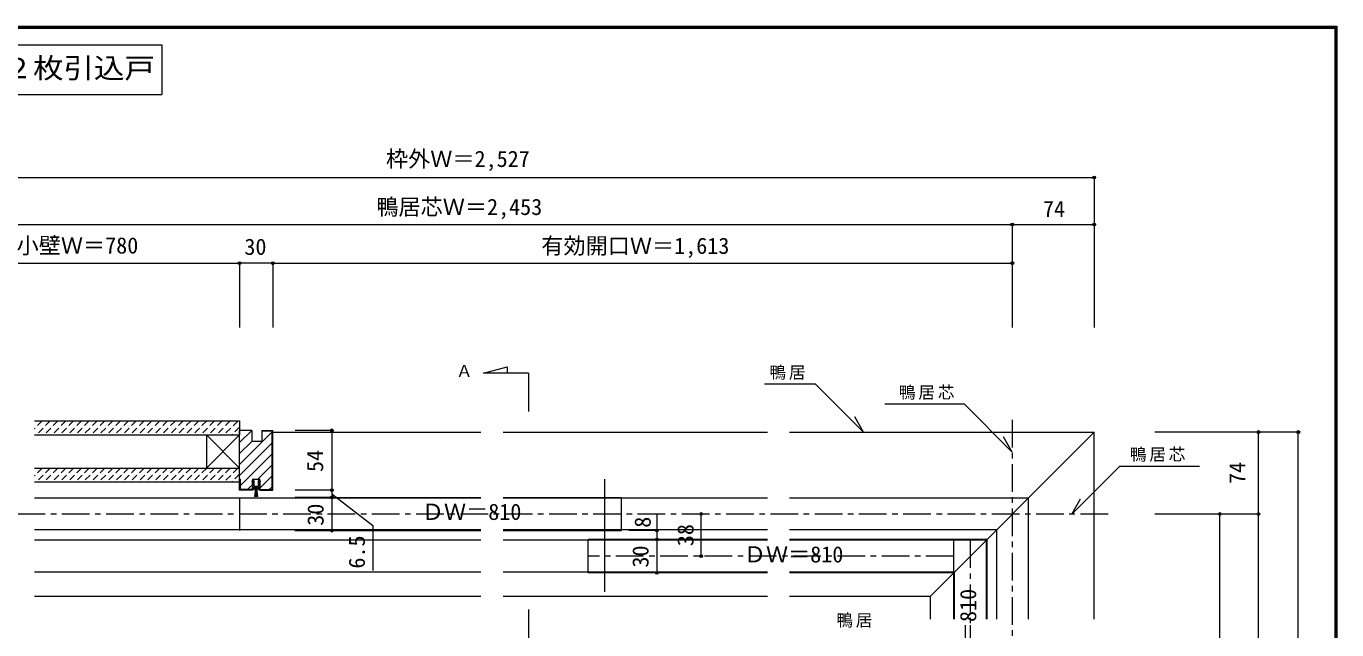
# Model space of a CAD drawing. Units: millimetres, scale not verified. Extents: x -957 to 993, y -689 to 708.
# Drawn here: x -191 to 993, y 163 to 708 of the extents above; entities that cross this region are included whole.
import ezdxf
from ezdxf.enums import TextEntityAlignment as Align

# ---------------------------------------------------------------- set-up
doc = ezdxf.new("R2010")
doc.units = ezdxf.units.MM
doc.header["$LTSCALE"] = 5
doc.header["$PDMODE"] = 32
doc.header["$PDSIZE"] = 2.5
doc.linetypes.add('CHAIN1', pattern=[8, 5, -1, 1, -1])
doc.linetypes.add('DASHED1', pattern=[1.8, 1.2, -0.6])
for name, color, linetype, lineweight in [('0-6_扉', 7, 'Continuous', 9), ('0-A_文字', 7, 'Continuous', 9), ('0-B_寸法', 7, 'Continuous', 9), ('F-1_枠', 6, 'Continuous', 9)]:
    doc.layers.add(name, color=color, linetype=linetype, lineweight=lineweight)
doc.styles.add('ＭＳ ゴシック', font='')
doc.styles.get('ＭＳ ゴシック').set_extended_font_data('MS Gothic')

# ---------------------------------------------------------------- blocks, each defined once
blk = doc.blocks.new('4')
at = {"layer": '0-A_文字'}
for p, q in [((-16.5, 3.83), (-16.5, 12.33)), ((-11, 5.33), (-11, 8.83)), ((-11, 8.83), (11, 8.83)), ((-7.5, 43.83), (7.5, 43.83)), ((-7.5, 43.83), (-2.5, 8.83)), ((-3.75, 43.83), (-1.25, 8.83)), ((0, 43.83), (0, 8.83)), ((3.75, 43.83), (1.25, 8.83)), ((2.5, 8.83), (7.5, 43.83)), ((16.5, 12.33), (16.5, 3.83))]:
    blk.add_line(p, q, dxfattribs=at)
for points in [[(-15, 13.83), (-11.5, 13.83), (-9, 8.83), (-11.5, 8.83), (-11.5, 3.83), (-2.5, 3.83)], [(-11, 5.33), (11, 5.33), (11, 8.83)], [(2.5, 3.83), (11.5, 3.83), (11.5, 8.83), (9, 8.83), (11.5, 13.83), (15, 13.83)], [(-15.44, -33.59), (-18, -24.67), (-16.5, -24.67), (-16.5, -1.17)], [(0, -2.17), (-10.5, -2.17), (-10.5, -24.67), (-12.54, -33.51)], [(12.54, -33.51), (10.5, -24.67), (10.5, -2.17), (0, -2.17)], [(16.5, -1.17), (16.5, -24.67), (18, -24.67), (15.44, -33.59)]]:
    blk.add_lwpolyline(points, dxfattribs=at)
for centre, radius, start, end in [((-15, 12.33), 1.5, 90, 180), ((-17.83, 1.33), 2.83, 0, 61.92751), ((-17.83, 1.33), 2.83, 298.07249, 0), ((0, 2.49), 2.83, 90, 151.92751), ((0, 2.49), 2.83, 28.07249, 90), ((15, 12.33), 1.5, 0, 90), ((17.83, 1.33), 2.83, 118.07249, 180), ((17.83, 1.33), 2.83, 180, 241.92751), ((-14, -33.17), 1.5, 196.01316, 347.0113), ((14, -33.17), 1.5, 192.9887, 343.98684)]:
    blk.add_arc(centre, radius, start, end, dxfattribs=at)

msp = doc.modelspace()

# ---------------------------------------------------------------- linework, layer by layer
at = {"layer": '0-6_扉'}
msp.add_line((646.683, 244.31), (646.683, 214.31), dxfattribs=at)
at = {"layer": '0-B_寸法'}
for p, q in [((-936.448, 645.897), (-68.448, 645.897)), ((222.052, 394.446), (243.388, 400.163)), ((262.79, 394.446), (222.052, 394.446)), ((243.388, 400.163), (243.388, 394.446)), ((262.79, 394.446), (262.79, 359.824)), ((521.907, 384.584), (475.735, 384.584)), ((656.409, 366.545), (584.414, 366.545)), ((-183.613, 351.31), (1.683, 351.31)), ((1.683, 351.31), (1.683, 338.81)), ((-183.613, 338.81), (1.683, 338.81)), ((-28.317, 338.81), (-28.317, 308.81)), ((-28.317, 338.81), (1.683, 308.81)), ((1.683, 338.81), (-28.317, 308.81)), ((1.683, 288.81), (1.683, 342.81)), ((12.683, 342.81), (1.683, 342.81)), ((12.683, 342.73), (1.683, 331.73)), ((31.183, 341.431), (1.683, 311.931)), ((12.683, 332.831), (1.683, 321.831)), ((31.183, 331.532), (1.683, 302.032)), ((12.683, 342.81), (12.683, 332.81)), ((21.683, 342.81), (31.683, 342.81)), ((21.683, 342.31), (31.183, 342.31)), ((31.183, 289.31), (31.183, 342.31)), ((31.683, 288.81), (31.683, 342.81)), ((31.683, 341.31), (219.656, 341.31)), ((85.033, 342.81), (52.025, 342.81)), ((85.033, 342.81), (52.025, 342.81)), ((85.033, 342.81), (85.033, 288.81)), ((239.656, 341.31), (478.538, 341.31)), ((498.538, 341.31), (773.683, 341.31)), ((773.683, 341.31), (625.683, 193.31)), ((773.683, 172.283), (773.683, 341.31)), ((31.183, 321.632), (2.183, 292.632)), ((-183.613, 308.81), (1.683, 308.81)), ((1.683, 296.31), (1.683, 308.81)), ((31.183, 311.733), (18.26, 298.81)), ((796.78, 310.584), (753.506, 267.31)), ((796.78, 310.584), (868.775, 310.584)), ((-183.613, 296.31), (1.683, 296.31)), ((2.183, 298.81), (1.683, 298.81)), ((2.183, 298.81), (2.183, 289.31)), ((13.233, 298.81), (13.233, 288.81)), ((13.233, 298.81), (20.133, 298.81)), ((31.183, 301.833), (20.133, 290.783)), ((20.133, 288.81), (20.133, 298.81)), ((331.683, 196.945), (331.683, 298.906)), ((13.233, 288.81), (1.683, 288.81)), ((13.233, 289.31), (2.183, 289.31)), ((10.683, 291.233), (8.76, 289.31)), ((13.233, 293.783), (10.76, 291.31)), ((20.133, 289.31), (31.183, 289.31)), ((20.133, 288.81), (31.683, 288.81)), ((31.183, 291.934), (28.559, 289.31)), ((85.033, 288.81), (52.025, 288.81)), ((85.033, 288.81), (85.033, 282.31)), ((219.656, 281.71), (-183.613, 281.71)), ((1.683, 282.31), (1.683, 252.31)), ((51.683, 282.31), (219.656, 282.31)), ((85.033, 282.31), (52.025, 282.31)), ((85.033, 282.31), (85.033, 252.31)), ((239.656, 282.31), (346.683, 282.31)), ((478.538, 281.71), (239.656, 281.71)), ((346.683, 252.31), (346.683, 282.31)), ((714.083, 281.71), (498.538, 281.71)), ((714.083, 281.71), (714.083, 172.283)), ((753.506, 267.31), (761.393, 280.97)), ((378.664, 267.731), (378.664, 244.31)), ((219.656, 252.91), (-183.613, 252.91)), ((51.683, 252.31), (219.656, 252.31)), ((85.033, 252.31), (52.025, 252.31)), ((478.538, 252.91), (239.656, 252.91)), ((239.656, 252.31), (346.683, 252.31)), ((378.664, 252.31), (353.336, 252.31)), ((685.283, 252.91), (498.538, 252.91)), ((685.283, 252.91), (685.283, 172.283)), ((219.656, 243.71), (-183.613, 243.71)), ((478.538, 243.71), (239.656, 243.71)), ((316.683, 214.31), (316.683, 244.31)), ((478.538, 244.31), (316.683, 244.31)), ((378.664, 244.31), (361.287, 244.31)), ((378.664, 244.31), (378.664, 214.31)), ((676.683, 244.31), (498.538, 244.31)), ((676.083, 243.71), (498.538, 243.71)), ((676.083, 243.71), (676.083, 172.283)), ((676.683, 244.31), (676.683, 172.283)), ((219.656, 214.91), (-183.613, 214.91)), ((478.538, 214.91), (239.656, 214.91)), ((478.538, 214.31), (316.683, 214.31)), ((378.664, 214.31), (361.287, 214.31)), ((647.283, 214.91), (498.538, 214.91)), ((646.683, 214.31), (498.538, 214.31)), ((646.683, 214.31), (646.683, 172.283)), ((647.283, 214.91), (647.283, 172.283)), ((-183.613, 193.31), (219.656, 193.31)), ((239.656, 193.31), (478.538, 193.31)), ((498.538, 193.31), (625.683, 193.31)), ((625.683, 172.283), (625.683, 193.31))]:
    msp.add_line(p, q, dxfattribs=at)
at = {"layer": '0-B_寸法', "color": 4}
for p, q in [((-328.317, 570.972), (773.683, 570.972)), ((773.683, 570.972), (773.683, 528.626)), ((699.683, 528.626), (699.683, 493.626)), ((699.683, 528.626), (699.683, 460.823)), ((699.683, 528.626), (773.683, 528.626)), ((773.683, 528.626), (773.683, 435.758)), ((-328.317, 493.626), (1.683, 493.626)), ((31.683, 493.626), (1.683, 493.626)), ((1.683, 493.626), (1.683, 435.758)), ((31.683, 493.626), (31.683, 460.823)), ((31.683, 493.626), (699.683, 493.626)), ((31.683, 493.626), (31.683, 435.758)), ((699.683, 493.626), (699.683, 435.758)), ((922.135, 341.31), (828.403, 341.31)), ((958.01, 341.31), (922.135, 341.31)), ((922.135, -460.69), (922.135, 341.31)), ((958.01, -460.69), (958.01, 341.31)), ((418.664, 229.31), (418.664, 267.31)), ((922.135, 267.31), (828.403, 267.31)), ((887.135, -200.69), (887.135, 267.31))]:
    msp.add_line(p, q, dxfattribs=at)
at = {"layer": '0-B_寸法', "linetype": 'DASHED1'}
for p, q in [((-176.527, 351.31), (-183.613, 344.224)), ((-169.456, 351.31), (-181.956, 338.81)), ((-162.385, 351.31), (-174.885, 338.81)), ((-155.314, 351.31), (-167.814, 338.81)), ((-148.243, 351.31), (-160.743, 338.81)), ((-141.172, 351.31), (-153.672, 338.81)), ((-134.101, 351.31), (-146.601, 338.81)), ((-127.03, 351.31), (-139.53, 338.81)), ((-119.959, 351.31), (-132.459, 338.81)), ((-112.888, 351.31), (-125.388, 338.81)), ((-105.817, 351.31), (-118.317, 338.81)), ((-98.746, 351.31), (-111.246, 338.81)), ((-91.675, 351.31), (-104.175, 338.81)), ((-84.604, 351.31), (-97.104, 338.81)), ((-77.532, 351.31), (-90.032, 338.81)), ((-70.461, 351.31), (-82.961, 338.81)), ((-63.39, 351.31), (-75.89, 338.81)), ((-56.319, 351.31), (-68.819, 338.81)), ((-49.248, 351.31), (-61.748, 338.81)), ((-42.177, 351.31), (-54.677, 338.81)), ((-35.106, 351.31), (-47.606, 338.81)), ((-28.035, 351.31), (-40.535, 338.81)), ((-20.964, 351.31), (-33.464, 338.81)), ((-13.893, 351.31), (-26.393, 338.81)), ((-6.822, 351.31), (-19.322, 338.81)), ((0.031, 351.092), (-12.251, 338.81)), ((1.683, 345.672), (-5.18, 338.81)), ((-176.527, 308.81), (-183.613, 301.724)), ((-169.456, 308.81), (-181.956, 296.31)), ((-162.385, 308.81), (-174.885, 296.31)), ((-155.314, 308.81), (-167.814, 296.31)), ((-148.243, 308.81), (-160.743, 296.31)), ((-141.172, 308.81), (-153.672, 296.31)), ((-134.101, 308.81), (-146.601, 296.31)), ((-127.03, 308.81), (-139.53, 296.31)), ((-119.959, 308.81), (-132.459, 296.31)), ((-112.888, 308.81), (-125.388, 296.31)), ((-105.817, 308.81), (-118.317, 296.31)), ((-98.746, 308.81), (-111.246, 296.31)), ((-91.675, 308.81), (-104.175, 296.31)), ((-84.604, 308.81), (-97.104, 296.31)), ((-77.532, 308.81), (-90.032, 296.31)), ((-70.461, 308.81), (-82.961, 296.31)), ((-63.39, 308.81), (-75.89, 296.31)), ((-56.319, 308.81), (-68.819, 296.31)), ((-49.248, 308.81), (-61.748, 296.31)), ((-42.177, 308.81), (-54.677, 296.31)), ((-35.106, 308.81), (-47.606, 296.31)), ((-28.035, 308.81), (-40.535, 296.31)), ((-20.964, 308.81), (-33.464, 296.31)), ((-13.893, 308.81), (-26.393, 296.31)), ((-6.822, 308.81), (-19.322, 296.31)), ((0.031, 308.592), (-12.251, 296.31)), ((1.683, 303.172), (-5.18, 296.31))]:
    msp.add_line(p, q, dxfattribs=at)
at = {"layer": '0-B_寸法', "linetype": 'CHAIN1'}
for p, q in [((699.683, 352.402), (699.683, -515.69)), ((786.188, 267.31), (-383.317, 267.31)), ((661.683, 243.71), (661.683, -15.69)), ((646.683, 229.31), (316.683, 229.31))]:
    msp.add_line(p, q, dxfattribs=at)
at = {"layer": '0-B_寸法'}
for points in [[(-936.448, 690.897), (-68.448, 690.897), (-68.448, 645.897)], [(521.907, 384.584), (565.181, 341.31), (557.294, 354.97)], [(656.409, 366.545), (699.683, 323.272), (691.796, 336.932)], [(21.683, 342.81), (21.683, 332.81), (12.683, 332.81)], [(85.033, 285.482), (122.101, 256.896), (122.101, 216.417)], [(262.79, 181.043), (262.79, 147.666), (222.052, 147.666)]]:
    msp.add_lwpolyline(points, dxfattribs=at)
at = {"layer": '0-B_寸法', "color": 4}
msp.add_lwpolyline([(-328.317, 570.972), (-328.317, 528.626), (699.683, 528.626)], dxfattribs=at)
at = {"layer": '0-B_寸法'}
for p in [(773.683, 570.972), (699.683, 528.626), (773.683, 528.626), (1.683, 493.626), (31.683, 493.626), (699.683, 493.626), (85.033, 342.81), (922.135, 341.31), (958.01, 341.31), (85.033, 288.81), (85.033, 282.31), (418.664, 267.31), (887.135, 267.31), (922.135, 267.31), (85.033, 252.31), (378.664, 252.31), (378.664, 244.31), (418.664, 229.31), (378.664, 214.31)]:
    msp.add_point(p, dxfattribs=at)
at = {"layer": 'F-1_枠'}
for p, q in [((-957.218, 707.602), (992.782, 707.602)), ((-957.218, 706.769), (992.782, 706.769)), ((-957.218, 705.935), (992.782, 705.935)), ((991.115, 707.602), (991.115, -689.065)), ((991.948, 707.602), (991.948, -689.065)), ((992.782, 707.602), (992.782, -689.065))]:
    msp.add_line(p, q, dxfattribs=at)

# ---------------------------------------------------------------- block references
at = {"layer": '0-B_寸法', "xscale": -0.2, "yscale": -0.2}
msp.add_blockref('4', (16.683, 291.876), dxfattribs=at)

# ---------------------------------------------------------------- texts
at = {"layer": '0-B_寸法', "style": 'ＭＳ ゴシック', "width": 1.1}
msp.add_text('Ｌ字開口\u3000レールタイプ\u3000調整枠【L】２枚引込戸＋【R】２枚引込戸', height=18.33, dxfattribs=at).set_placement((-927.321, 655.158), align=Align.BOTTOM_LEFT)
at = {"layer": '0-B_寸法', "style": 'ＭＳ ゴシック'}
for s, height, p in [('枠外Ｗ＝2,527', 14.66, (133.956, 576.164)), ('鴨居芯Ｗ＝2,453', 14.66, (125.231, 532.792)), ('74', 14.66, (727.382, 531.059)), ('小壁Ｗ＝780', 14.66, (-199.699, 498.026)), ('30', 14.66, (6.032, 496.839)), ('有効開口Ｗ＝1,613', 14.66, (274.263, 497.715)), ('Ａ', 11, (197.183, 387.597)), ('ＤＷ＝810', 14.66, (166.32, 257.579)), ('ＤＷ＝810', 14.66, (457.168, 219.164))]:
    msp.add_text(s, height=height, dxfattribs=at).set_placement(p, align=Align.BOTTOM_LEFT)
for s, p in [('54', (81.583, 305.217)), ('74', (914.678, 294.365)), ('30', (82.004, 256.726)), ('8', (377.453, 254.924)), ('38', (416.164, 238.31)), ('6.5', (119.298, 218.052)), ('30', (375.501, 218.973)), ('ＤＷ＝810', (671.484, 109.864))]:
    msp.add_text(s, height=14.66, rotation=90, dxfattribs=at).set_placement(p, align=Align.BOTTOM_LEFT)
at = {"layer": '0-B_寸法', "char_height": 11, "attachment_point": 7, "style": 'ＭＳ ゴシック'}
for s, insert in [('\\T1.17;鴨居', (480.288, 388.423)), ('\\T1.17;鴨居芯', (597.29, 370.385)), ('\\T1.17;鴨居芯', (805.899, 314.423)), ('\\T1.17;鴨居', (540.79, 164.75))]:
    msp.add_mtext(s, dxfattribs=dict(at, insert=insert))

doc.saveas('drawing.dxf')
